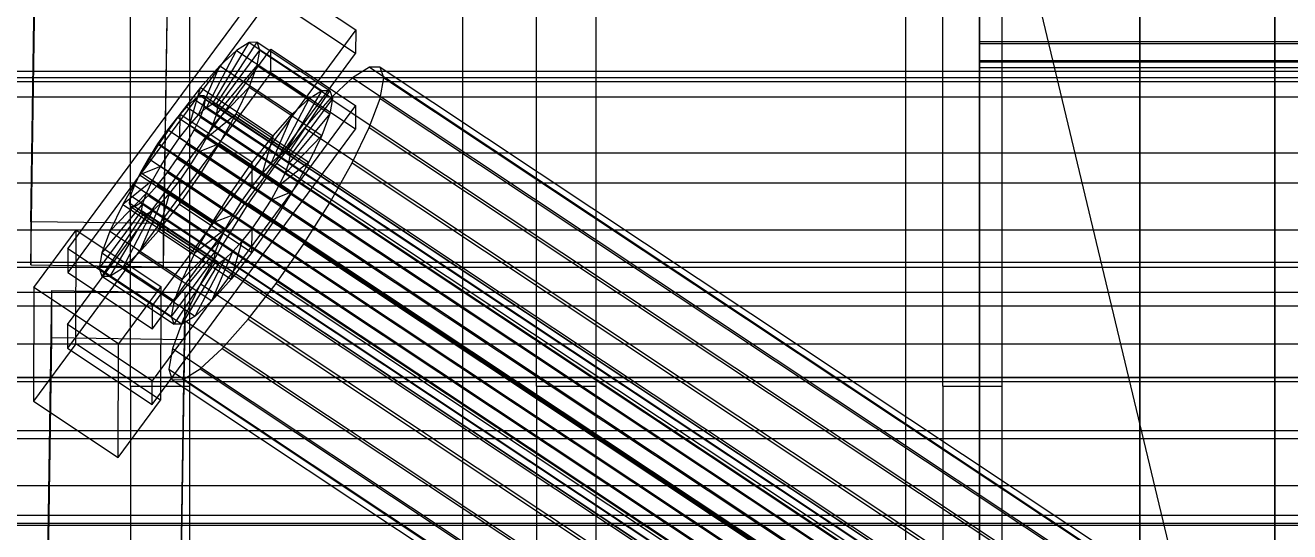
# Model space of a CAD drawing. Header units: millimetres. Extents: x -2500 to 58855, y -53268 to 6837.
# Drawn here: x -379.3 to -208, y -34674.3 to -34605.8 of the extents above; entities that cross this region are included whole.
import ezdxf

# ---------------------------------------------------------------- set-up
doc = ezdxf.new("R2010")
doc.units = ezdxf.units.MM
for name, color, linetype, lineweight in [('COTAS_O', 1, 'Continuous', 0), ('COTAS_R', 1, 'Continuous', 0), ('frontal_briquetadora', 7, 'Continuous', 0), ('frontal_C01', 7, 'Continuous', 0), ('frontal_C02', 7, 'Continuous', 0), ('frontal_C03', 7, 'Continuous', 0), ('frontal_mezcladora', 7, 'Continuous', 0), ('frontal_secador', 7, 'Continuous', 0)]:
    doc.layers.add(name, color=color, linetype=linetype, lineweight=lineweight)
doc.dimstyles.new('R19_100', dxfattribs={"dimtxt": 250, "dimasz": 150, "dimexe": 150, "dimexo": 80, "dimgap": 100, "dimtad": 1, "dimtih": 1, "dimtoh": 1, "dimdsep": 46, "dimcen": 0.09, "dimadec": 0, "dimazin": 0, "dimtfac": 1, "dimtdec": 4, "dimtofl": 0, "dimtmove": 0, "dimatfit": 3, "dimfxl": 1, "dimtolj": 1, "dimtzin": 0, "dimarcsym": 0})

# ---------------------------------------------------------------- blocks, each defined once
blk = doc.blocks.new('*D37')
at = {"layer": 'COTAS_R', "color": 0, "lineweight": -2, "transparency": 16777216}
for p, q in [((-1750, -35420), (-1750, -34450)), ((2600, -35420), (2600, -34450)), ((-1600, -34600), (2450, -34600))]:
    blk.add_line(p, q, dxfattribs=at)
at = {"layer": 'COTAS_R', "color": 0, "transparency": 16777216}
for points in [[(-1600, -34575), (-1600, -34625), (-1750, -34600)], [(2450, -34575), (2450, -34625), (2600, -34600)]]:
    blk.add_solid(points, dxfattribs=at)
at = {"layer": 'Defpoints', "color": 0, "transparency": 16777216}
for p in [(2600, -34600), (-1750, -35500), (2600, -35500)]:
    blk.add_point(p, dxfattribs=at)
blk = doc.blocks.new('*D42')
at = {"layer": 'COTAS_O', "color": 0, "lineweight": -2, "transparency": 16777216}
for p, q in [((-570, -33700), (200, -33700)), ((50, -34750), (50, -33850)), ((-570, -34900), (200, -34900))]:
    blk.add_line(p, q, dxfattribs=at)
at = {"layer": 'COTAS_O', "color": 0, "transparency": 16777216}
for points in [[(25, -33850), (75, -33850), (50, -33700)], [(25, -34750), (75, -34750), (50, -34900)]]:
    blk.add_solid(points, dxfattribs=at)
at = {"layer": 'Defpoints', "color": 0, "transparency": 16777216}
for p in [(-650, -33700), (50, -33700), (-650, -34900)]:
    blk.add_point(p, dxfattribs=at)
blk = doc.blocks.new('*D43')
at = {"layer": 'COTAS_O', "color": 0, "lineweight": -2, "transparency": 16777216}
for p, q in [((-650, -34820), (-650, -34050)), ((650, -34820), (650, -34050)), ((-500, -34200), (500, -34200))]:
    blk.add_line(p, q, dxfattribs=at)
at = {"layer": 'COTAS_O', "color": 0, "transparency": 16777216}
for points in [[(-500, -34175), (-500, -34225), (-650, -34200)], [(500, -34175), (500, -34225), (650, -34200)]]:
    blk.add_solid(points, dxfattribs=at)
at = {"layer": 'Defpoints', "color": 0, "transparency": 16777216}
for p in [(650, -34200), (-650, -34900), (650, -34900)]:
    blk.add_point(p, dxfattribs=at)

msp = doc.modelspace()

# ---------------------------------------------------------------- linework, layer by layer
at = {"layer": 'frontal_briquetadora'}
for p, q in [((-430, -33820), (-223.45, -34680)), ((-210, -34680), (-210, -33820)), ((-210, -34680), (-210, -34260)), ((-210, -34680), (-210, -34305)), ((-210, -34471), (-210, -34680)), ((-210, -34496), (-210, -34680))]:
    msp.add_line(p, q, dxfattribs=at)
at = {"layer": 'frontal_C01'}
for p, q in [((-250, -32680.37), (-250, -35735.764)), ((-250, -35740.498), (-250, -32685.104)), ((-228.298, -34363.008), (-228.298, -34675.195)), ((-228.298, -34680.882), (-228.298, -34368.695)), ((-373.501, -34636.071), (-345.969, -34598.832)), ((-345.969, -34598.832), (-334.501, -34606.444)), ((-345.981, -34602.034), (-373.513, -34639.273)), ((-334.513, -34609.646), (-345.981, -34602.034)), ((-334.501, -34606.444), (-362.033, -34643.683)), ((-334.501, -34606.444), (-334.513, -34609.646)), ((-373.539, -34646.317), (-346.008, -34609.078)), ((-353.892, -34616.456), (-348.918, -34608.136)), ((-353.378, -34616.453), (-347.835, -34608.131)), ((-348.918, -34608.136), (-350.645, -34609.219)), ((-347.835, -34608.131), (-348.918, -34608.136)), ((-348.918, -34608.136), (-339.088, -34614.661)), ((-347.835, -34608.131), (-338.005, -34614.655)), ((-347.47, -34609.203), (-347.835, -34608.131)), ((-346.02, -34612.28), (-346.008, -34609.078)), ((-346.008, -34609.078), (-334.539, -34616.69)), ((-362.045, -34646.885), (-334.513, -34609.646)), ((-354.71, -34616.969), (-350.645, -34609.219)), ((-353.205, -34616.961), (-347.47, -34609.203)), ((-350.645, -34609.219), (-352.899, -34611.305)), ((-350.645, -34609.219), (-340.816, -34615.743)), ((-347.847, -34611.28), (-347.47, -34609.203)), ((-347.47, -34609.203), (-337.64, -34615.727)), ((-450, -34612.018), (450, -34612.018)), ((-346.02, -34612.28), (-373.551, -34649.519)), ((-355.777, -34617.957), (-352.899, -34611.305)), ((-352.899, -34611.305), (-355.525, -34614.252)), ((-353.384, -34617.945), (-347.847, -34611.28)), ((-352.899, -34611.305), (-343.069, -34617.829)), ((-348.941, -34614.22), (-347.847, -34611.28)), ((-347.847, -34611.28), (-338.017, -34617.804)), ((-334.551, -34619.892), (-346.02, -34612.28)), ((-332.629, -34611.511), (-334.938, -34612.958)), ((-331.181, -34611.504), (-332.629, -34611.511)), ((-332.629, -34611.511), (-148.32, -34733.842)), ((-330.692, -34612.937), (-331.181, -34611.504)), ((-331.181, -34611.504), (-146.872, -34733.835)), ((-353.902, -34619.337), (-348.941, -34614.22)), ((-350.678, -34617.822), (-348.941, -34614.22)), ((-348.941, -34614.22), (-339.111, -34620.744)), ((-334.938, -34612.958), (-337.95, -34615.747)), ((-334.938, -34612.958), (-150.629, -34735.29)), ((-331.197, -34615.713), (-330.692, -34612.937)), ((-330.692, -34612.937), (-146.383, -34735.268)), ((-355.525, -34614.252), (-358.345, -34617.86)), ((-356.348, -34615.881), (-357.415, -34616.869)), ((-357.021, -34619.353), (-355.525, -34614.252)), ((-355.53, -34615.368), (-356.348, -34615.881)), ((-356.348, -34615.881), (-142.549, -34757.786)), ((-355.017, -34615.366), (-355.53, -34615.368)), ((-355.53, -34615.368), (-141.731, -34757.273)), ((-355.525, -34614.252), (-345.695, -34620.777)), ((-355.022, -34616.858), (-354.844, -34615.874)), ((-354.844, -34615.874), (-355.017, -34615.366)), ((-355.017, -34615.366), (-141.218, -34757.27)), ((-354.844, -34615.874), (-141.045, -34757.778)), ((-340.816, -34615.743), (-344.88, -34623.493)), ((-339.088, -34614.661), (-344.062, -34622.98)), ((-338.005, -34614.655), (-343.549, -34622.978)), ((-337.64, -34615.727), (-343.376, -34623.486)), ((-343.069, -34617.829), (-340.816, -34615.743)), ((-337.95, -34615.747), (-341.461, -34619.687)), ((-340.816, -34615.743), (-339.088, -34614.661)), ((-339.088, -34614.661), (-338.005, -34614.655)), ((-337.64, -34615.727), (-338.017, -34617.804)), ((-338.005, -34614.655), (-337.64, -34615.727)), ((-337.95, -34615.747), (-153.641, -34738.078)), ((-332.659, -34619.643), (-331.197, -34615.713)), ((-331.197, -34615.713), (-146.887, -34738.045)), ((-334.539, -34616.69), (-362.071, -34653.929)), ((-357.415, -34616.869), (-358.659, -34618.266)), ((-357.415, -34616.869), (-143.617, -34758.774)), ((-355.777, -34617.957), (-354.71, -34616.969)), ((-355.541, -34618.25), (-355.022, -34616.858)), ((-355.022, -34616.858), (-141.224, -34758.762)), ((-354.71, -34616.969), (-353.892, -34616.456)), ((-344.88, -34623.493), (-354.71, -34616.969)), ((-353.892, -34616.456), (-353.378, -34616.453)), ((-344.062, -34622.98), (-353.892, -34616.456)), ((-353.205, -34616.961), (-353.384, -34617.945)), ((-343.549, -34622.978), (-353.378, -34616.453)), ((-353.378, -34616.453), (-353.205, -34616.961)), ((-343.376, -34623.486), (-353.205, -34616.961)), ((-334.539, -34616.69), (-334.551, -34619.892)), ((-358.345, -34617.86), (-361.166, -34621.883)), ((-358.659, -34618.266), (-359.995, -34619.975)), ((-358.659, -34618.266), (-144.861, -34760.17)), ((-358.345, -34617.86), (-358.357, -34621.062)), ((-358.357, -34621.062), (-357.021, -34619.353)), ((-348.515, -34624.385), (-358.345, -34617.86)), ((-357.021, -34619.353), (-355.777, -34617.957)), ((-347.191, -34625.877), (-357.021, -34619.353)), ((-356.363, -34619.956), (-355.541, -34618.25)), ((-345.947, -34624.481), (-355.777, -34617.957)), ((-355.541, -34618.25), (-141.742, -34760.154)), ((-354.725, -34621.044), (-350.678, -34617.822)), ((-353.902, -34619.337), (-354.725, -34621.044)), ((-353.384, -34617.945), (-353.902, -34619.337)), ((-344.073, -34625.862), (-353.902, -34619.337)), ((-343.554, -34624.469), (-353.384, -34617.945)), ((-352.938, -34621.842), (-350.678, -34617.822)), ((-350.678, -34617.822), (-340.848, -34624.346)), ((-343.069, -34617.829), (-345.947, -34624.481)), ((-345.695, -34620.777), (-343.069, -34617.829)), ((-338.017, -34617.804), (-343.554, -34624.469)), ((-338.017, -34617.804), (-339.111, -34620.744)), ((-362.083, -34657.13), (-334.551, -34619.892)), ((-359.995, -34619.975), (-361.332, -34621.88)), ((-146.196, -34761.879), (-359.995, -34619.975)), ((-359.693, -34622.967), (-358.357, -34621.062)), ((-358.357, -34621.062), (-348.527, -34627.586)), ((-357.434, -34621.86), (-356.363, -34619.956)), ((-356.363, -34619.956), (-142.565, -34761.861)), ((-354.725, -34621.044), (-355.796, -34622.948)), ((-344.895, -34627.568), (-354.725, -34621.044)), ((-348.515, -34624.385), (-345.695, -34620.777)), ((-345.695, -34620.777), (-347.191, -34625.877)), ((-341.461, -34619.687), (-345.231, -34624.51)), ((-339.111, -34620.744), (-344.073, -34625.862)), ((-341.461, -34619.687), (-157.152, -34742.019)), ((-339.111, -34620.744), (-340.848, -34624.346)), ((-334.981, -34624.459), (-332.659, -34619.643)), ((-332.659, -34619.643), (-148.35, -34741.975)), ((-361.166, -34621.883), (-363.797, -34626.045)), ((-361.332, -34621.88), (-362.578, -34623.852)), ((-361.332, -34621.88), (-147.533, -34763.784)), ((-359.693, -34622.967), (-361.166, -34621.883)), ((-361.166, -34621.883), (-351.336, -34628.407)), ((-358.68, -34623.832), (-357.434, -34621.86)), ((-357.434, -34621.86), (-143.635, -34763.765)), ((-355.796, -34622.948), (-352.938, -34621.842)), ((-355.569, -34626.004), (-352.938, -34621.842)), ((-352.938, -34621.842), (-343.108, -34628.366)), ((-362.578, -34623.852), (-363.648, -34625.756)), ((-362.578, -34623.852), (-148.779, -34765.756)), ((-360.939, -34624.939), (-359.693, -34622.967)), ((-360.017, -34625.738), (-358.68, -34623.832)), ((-349.863, -34629.492), (-359.693, -34622.967)), ((-358.68, -34623.832), (-144.881, -34765.737)), ((-355.796, -34622.948), (-357.042, -34624.92)), ((-345.966, -34629.472), (-355.796, -34622.948)), ((-351.336, -34628.407), (-348.515, -34624.385)), ((-345.231, -34624.51), (-349.002, -34629.887)), ((-348.527, -34627.586), (-348.515, -34624.385)), ((-345.947, -34624.481), (-347.191, -34625.877)), ((-344.88, -34623.493), (-345.947, -34624.481)), ((-160.922, -34746.842), (-345.231, -34624.51)), ((-340.848, -34624.346), (-344.895, -34627.568)), ((-344.062, -34622.98), (-344.88, -34623.493)), ((-344.073, -34625.862), (-343.554, -34624.469)), ((-343.549, -34622.978), (-344.062, -34622.98)), ((-343.554, -34624.469), (-343.376, -34623.486)), ((-343.376, -34623.486), (-343.549, -34622.978)), ((-340.848, -34624.346), (-343.108, -34628.366)), ((-338.003, -34629.833), (-334.981, -34624.459)), ((-334.981, -34624.459), (-150.672, -34746.791)), ((-363.797, -34626.045), (-366.057, -34630.065)), ((-363.648, -34625.756), (-364.471, -34627.462)), ((-360.939, -34624.939), (-363.797, -34626.045)), ((-363.797, -34626.045), (-353.967, -34632.57)), ((-363.648, -34625.756), (-149.85, -34767.66)), ((-362.01, -34626.843), (-360.939, -34624.939)), ((-361.352, -34627.447), (-360.017, -34625.738)), ((-351.109, -34631.463), (-360.939, -34624.939)), ((-360.017, -34625.738), (-146.218, -34767.642)), ((-358.39, -34630.027), (-355.569, -34626.004)), ((-357.042, -34624.92), (-358.378, -34626.825)), ((-357.042, -34624.92), (-355.569, -34626.004)), ((-347.212, -34631.444), (-357.042, -34624.92)), ((-355.569, -34626.004), (-345.739, -34632.529)), ((-347.191, -34625.877), (-348.527, -34627.586)), ((-344.895, -34627.568), (-344.073, -34625.862)), ((-362.01, -34626.843), (-366.057, -34630.065)), ((-364.471, -34627.462), (-364.989, -34628.855)), ((-364.471, -34627.462), (-150.672, -34769.367)), ((-362.833, -34628.55), (-362.01, -34626.843)), ((-362.596, -34628.843), (-361.352, -34627.447)), ((-352.18, -34633.368), (-362.01, -34626.843)), ((-361.352, -34627.447), (-147.554, -34769.351)), ((-358.378, -34626.825), (-359.714, -34628.534)), ((-358.378, -34626.825), (-358.39, -34630.027)), ((-348.548, -34633.349), (-358.378, -34626.825)), ((-348.527, -34627.586), (-349.863, -34629.492)), ((-345.966, -34629.472), (-344.895, -34627.568)), ((-362.833, -34628.55), (-367.794, -34633.667)), ((-364.989, -34628.855), (-365.168, -34629.838)), ((-364.989, -34628.855), (-151.191, -34770.759)), ((-363.664, -34629.831), (-362.596, -34628.843)), ((-363.351, -34629.942), (-362.833, -34628.55)), ((-353.003, -34635.074), (-362.833, -34628.55)), ((-362.596, -34628.843), (-148.798, -34770.747)), ((-359.714, -34628.534), (-361.21, -34633.635)), ((-359.714, -34628.534), (-360.958, -34629.93)), ((-349.884, -34635.058), (-359.714, -34628.534)), ((-353.967, -34632.57), (-351.336, -34628.407)), ((-351.336, -34628.407), (-349.863, -34629.492)), ((-349.863, -34629.492), (-351.109, -34631.463)), ((-347.212, -34631.444), (-345.966, -34629.472)), ((-343.108, -34628.366), (-345.966, -34629.472)), ((-343.108, -34628.366), (-345.739, -34632.529)), ((-363.53, -34630.926), (-369.265, -34638.684)), ((-363.351, -34629.942), (-368.888, -34636.607)), ((-366.057, -34630.065), (-367.794, -34633.667)), ((-362.025, -34630.918), (-366.09, -34638.668)), ((-366.057, -34630.065), (-356.228, -34636.589)), ((-365.168, -34629.838), (-364.995, -34630.346)), ((-365.168, -34629.838), (-151.369, -34771.743)), ((-364.995, -34630.346), (-364.482, -34630.344)), ((-364.995, -34630.346), (-151.196, -34772.251)), ((-364.482, -34630.344), (-363.664, -34629.831)), ((-364.482, -34630.344), (-150.683, -34772.248)), ((-360.958, -34629.93), (-363.836, -34636.582)), ((-363.664, -34629.831), (-149.865, -34771.735)), ((-363.53, -34630.926), (-363.351, -34629.942)), ((-363.357, -34631.434), (-363.53, -34630.926)), ((-353.7, -34637.45), (-363.53, -34630.926)), ((-353.521, -34636.466), (-363.351, -34629.942)), ((-362.025, -34630.918), (-362.843, -34631.431)), ((-360.958, -34629.93), (-362.025, -34630.918)), ((-352.196, -34637.443), (-362.025, -34630.918)), ((-361.21, -34633.635), (-358.39, -34630.027)), ((-351.128, -34636.455), (-360.958, -34629.93)), ((-358.39, -34630.027), (-348.56, -34636.551)), ((-349.002, -34629.887), (-352.519, -34635.453)), ((-349.002, -34629.887), (-164.693, -34752.219)), ((-341.52, -34635.398), (-338.003, -34629.833)), ((-338.003, -34629.833), (-153.694, -34752.164)), ((-363.357, -34631.434), (-368.9, -34639.756)), ((-362.843, -34631.431), (-367.817, -34639.751)), ((-362.843, -34631.431), (-363.357, -34631.434)), ((-353.527, -34637.958), (-363.357, -34631.434)), ((-353.014, -34637.955), (-362.843, -34631.431)), ((-356.228, -34636.589), (-353.967, -34632.57)), ((-353.967, -34632.57), (-351.109, -34631.463)), ((-351.109, -34631.463), (-352.18, -34633.368)), ((-345.739, -34632.529), (-348.56, -34636.551)), ((-348.548, -34633.349), (-347.212, -34631.444)), ((-345.739, -34632.529), (-347.212, -34631.444)), ((-378.086, -34641.317), (-372.35, -34633.559)), ((-372.408, -34648.928), (-372.35, -34633.559)), ((-372.35, -34633.559), (-360.882, -34641.171)), ((-367.794, -34633.667), (-368.888, -34636.607)), ((-367.794, -34633.667), (-357.964, -34640.192)), ((-363.836, -34636.582), (-361.21, -34633.635)), ((-361.21, -34633.635), (-351.38, -34640.159)), ((-356.228, -34636.589), (-352.18, -34633.368)), ((-352.18, -34633.368), (-353.003, -34635.074)), ((-349.884, -34635.058), (-348.548, -34633.349)), ((-348.56, -34636.551), (-348.548, -34633.349)), ((-373.501, -34636.071), (-373.513, -34639.273)), ((-362.033, -34643.683), (-373.501, -34636.071)), ((-359.058, -34643.132), (-353.521, -34636.466)), ((-357.964, -34640.192), (-353.003, -34635.074)), ((-352.519, -34635.453), (-355.541, -34640.826)), ((-354.006, -34643.106), (-351.128, -34636.455)), ((-353.521, -34636.466), (-353.7, -34637.45)), ((-353.003, -34635.074), (-353.521, -34636.466)), ((-352.519, -34635.453), (-168.21, -34757.784)), ((-352.196, -34637.443), (-351.128, -34636.455)), ((-351.38, -34640.159), (-349.884, -34635.058)), ((-351.128, -34636.455), (-349.884, -34635.058)), ((-345.291, -34640.775), (-341.52, -34635.398)), ((-341.52, -34635.398), (-157.211, -34757.729)), ((-368.888, -34636.607), (-369.265, -34638.684)), ((-368.888, -34636.607), (-359.058, -34643.132)), ((-366.09, -34638.668), (-363.836, -34636.582)), ((-363.836, -34636.582), (-354.006, -34643.106)), ((-359.436, -34645.208), (-353.7, -34637.45)), ((-359.07, -34646.28), (-353.527, -34637.958)), ((-357.987, -34646.275), (-353.014, -34637.955)), ((-357.964, -34640.192), (-356.228, -34636.589)), ((-356.26, -34645.192), (-352.196, -34637.443)), ((-353.7, -34637.45), (-353.527, -34637.958)), ((-353.527, -34637.958), (-353.014, -34637.955)), ((-353.014, -34637.955), (-352.196, -34637.443)), ((-348.56, -34636.551), (-351.38, -34640.159)), ((-373.513, -34639.273), (-362.045, -34646.885)), ((-369.265, -34638.684), (-368.9, -34639.756)), ((-369.265, -34638.684), (-359.436, -34645.208)), ((-368.9, -34639.756), (-367.817, -34639.751)), ((-368.9, -34639.756), (-359.07, -34646.28)), ((-367.817, -34639.751), (-366.09, -34638.668)), ((-367.817, -34639.751), (-357.987, -34646.275)), ((-366.09, -34638.668), (-356.26, -34645.192)), ((-378.086, -34641.317), (-378.143, -34656.686)), ((-366.618, -34648.929), (-378.086, -34641.317)), ((-360.882, -34641.171), (-366.618, -34648.929)), ((-360.882, -34641.171), (-360.939, -34656.539)), ((-359.058, -34643.132), (-357.964, -34640.192)), ((-355.541, -34640.826), (-357.863, -34645.642)), ((-355.541, -34640.826), (-171.232, -34763.158)), ((-351.38, -34640.159), (-354.006, -34643.106)), ((-349.061, -34645.598), (-345.291, -34640.775)), ((-345.291, -34640.775), (-160.982, -34763.106)), ((-378.512, -34833.675), (-375.644, -34641.727)), ((-375.644, -34648.131), (-375.644, -34641.727)), ((-375.644, -34641.727), (-357.646, -34641.968)), ((-357.646, -34641.968), (-360.514, -34833.916)), ((-359.436, -34645.208), (-359.058, -34643.132)), ((-357.646, -34641.968), (-357.646, -34648.372)), ((-354.006, -34643.106), (-356.26, -34645.192)), ((-362.045, -34646.885), (-362.033, -34643.683)), ((-373.539, -34646.317), (-373.551, -34649.519)), ((-362.071, -34653.929), (-373.539, -34646.317)), ((-359.07, -34646.28), (-359.436, -34645.208)), ((-357.863, -34645.642), (-359.326, -34649.572)), ((-357.987, -34646.275), (-359.07, -34646.28)), ((-356.26, -34645.192), (-357.987, -34646.275)), ((-357.863, -34645.642), (-173.554, -34767.973)), ((-352.572, -34649.538), (-349.061, -34645.598)), ((-349.061, -34645.598), (-164.752, -34767.93)), ((-378.512, -34840.078), (-375.644, -34648.131)), ((-357.646, -34648.372), (-375.644, -34648.131)), ((-360.514, -34840.32), (-357.646, -34648.372)), ((-372.408, -34648.928), (-378.143, -34656.686)), ((-373.551, -34649.519), (-362.083, -34657.13)), ((-360.939, -34656.539), (-372.408, -34648.928)), ((-366.675, -34664.298), (-366.618, -34648.929)), ((-359.326, -34649.572), (-359.83, -34652.348)), ((-359.326, -34649.572), (-175.016, -34771.903)), ((-355.584, -34652.327), (-352.572, -34649.538)), ((-352.572, -34649.538), (-168.263, -34771.87)), ((-359.83, -34652.348), (-359.341, -34653.782)), ((-359.83, -34652.348), (-175.521, -34774.68)), ((-357.893, -34653.774), (-355.584, -34652.327)), ((-355.584, -34652.327), (-171.275, -34774.658)), ((-362.083, -34657.13), (-362.071, -34653.929)), ((-359.341, -34653.782), (-357.893, -34653.774)), ((-359.341, -34653.782), (-175.032, -34776.113)), ((-357.893, -34653.774), (-173.584, -34776.106)), ((-378.143, -34656.686), (-366.675, -34664.298)), ((-366.675, -34664.298), (-360.939, -34656.539))]:
    msp.add_line(p, q, dxfattribs=at)
at = {"layer": 'frontal_C02'}
for p, q in [((-250, -32976.99), (-250, -35767.535)), ((-250, -35772.314), (-250, -32981.769)), ((-378.512, -34632.411), (-375.644, -34438.644)), ((-357.646, -34438.888), (-360.514, -34632.655)), ((-378.512, -34638.257), (-375.644, -34444.49)), ((-360.514, -34638.5), (-357.646, -34444.733)), ((-228.298, -34472.116), (-228.298, -34756.938)), ((-228.298, -34762.679), (-228.298, -34477.858)), ((-450, -34615.487), (450, -34615.487)), ((450, -34627.178), (-450, -34627.178)), ((-425, -34627.144), (425, -34627.144)), ((-360.514, -34632.655), (-378.512, -34632.411)), ((-378.512, -34632.411), (-378.512, -34638.257)), ((-360.514, -34638.5), (-360.514, -34632.655)), ((425, -34638.62), (-425, -34638.62)), ((-378.512, -34638.257), (-360.514, -34638.5)), ((425, -34641.991), (-425, -34641.991)), ((450, -34648.959), (-450, -34648.959)), ((-425, -34653.467), (425, -34653.467)), ((-450, -34660.649), (450, -34660.649))]:
    msp.add_line(p, q, dxfattribs=at)
at = {"layer": 'frontal_C03'}
for p, q in [((-250, -32596.305), (-250, -35246.305)), ((-250, -35251.121), (-250, -32601.121)), ((-250, -34689.735), (-250, -34425.813)), ((-250, -34695.514), (-250, -34431.591)), ((-250, -34603.915), (-250, -34608.009)), ((-250, -34608.285), (-250, -34604.306)), ((-250, -34608.009), (-250, -34610.613)), ((-250, -34608.009), (250, -34608.009)), ((-250, -34610.756), (-250, -34608.285)), ((-250, -34608.285), (250, -34608.285)), ((-250, -34610.613), (-250, -34611.55)), ((-250, -34610.613), (250, -34610.613)), ((-250, -34611.55), (-250, -34610.756)), ((-250, -34610.756), (250, -34610.756)), ((-250, -34611.55), (250, -34611.55))]:
    msp.add_line(p, q, dxfattribs=at)
at = {"layer": 'frontal_mezcladora'}
for p, q in [((-365, -34654.654), (-365, -34590)), ((-357, -34590), (-357, -34654.654)), ((-310, -34654.654), (-310, -34590)), ((-302, -34590), (-302, -34654.654)), ((-255, -34654.654), (-255, -34590)), ((-247, -34590), (-247, -34654.654)), ((-320, -34820), (-320, -34600)), ((-260, -34820), (-260, -34600)), ((-420, -34637.898), (240, -34637.898)), ((-365, -34654.654), (-365, -34709.466)), ((-365, -34654.654), (-357, -34654.654)), ((-357, -34654.654), (-357, -34709.466)), ((-310, -34654.654), (-310, -34709.466)), ((-310, -34654.654), (-302, -34654.654)), ((-302, -34654.654), (-302, -34709.466)), ((-255, -34654.654), (-255, -34709.466)), ((-255, -34654.654), (-247, -34654.654)), ((-247, -34654.654), (-247, -34709.466))]:
    msp.add_line(p, q, dxfattribs=at)
at = {"layer": 'frontal_secador'}
for p, q in [((1360, -34613.5), (-1360, -34613.5)), ((1250, -34612.924), (-1250, -34612.924)), ((1360, -34623.147), (-1360, -34623.147)), ((-1360, -34633.5), (1360, -34633.5)), ((-1250, -34633.5), (1250, -34633.5)), ((1360, -34643.853), (-1360, -34643.853)), ((1360, -34653.5), (-1360, -34653.5)), ((1250, -34654.076), (-1250, -34654.076)), ((1360, -34661.784), (-1360, -34661.784)), ((1360, -34668.141), (-1360, -34668.141)), ((1360, -34672.137), (-1360, -34672.137)), ((1360, -34673.5), (-1360, -34673.5)), ((1250, -34673.25), (-1250, -34673.25))]:
    msp.add_line(p, q, dxfattribs=at)

# ---------------------------------------------------------------- dimensions: what is measured, and where the dimension line sits
at = {"layer": 'COTAS_O'}
for p2, distance, picture, middle in [((-650, -33700), -700, '*D42', (50, -34300)), ((650, -34900), 700, '*D43', (0, -34200))]:
    dim = msp.add_aligned_dim(p1=(-650, -34900), p2=p2, distance=distance, text='<> O', dimstyle='R19_100', dxfattribs=at)
    dim.commit()
    dim.dimension.update_dxf_attribs({"geometry": picture, "text_midpoint": middle})
at = {"layer": 'COTAS_R'}
dim = msp.add_aligned_dim(p1=(-1750, -35500), p2=(2600, -35500), distance=900, text='<> R', dimstyle='R19_100', dxfattribs=at)
dim.commit()
dim.dimension.update_dxf_attribs({"geometry": '*D37', "text_midpoint": (425, -34600)})

doc.saveas('drawing.dxf')
